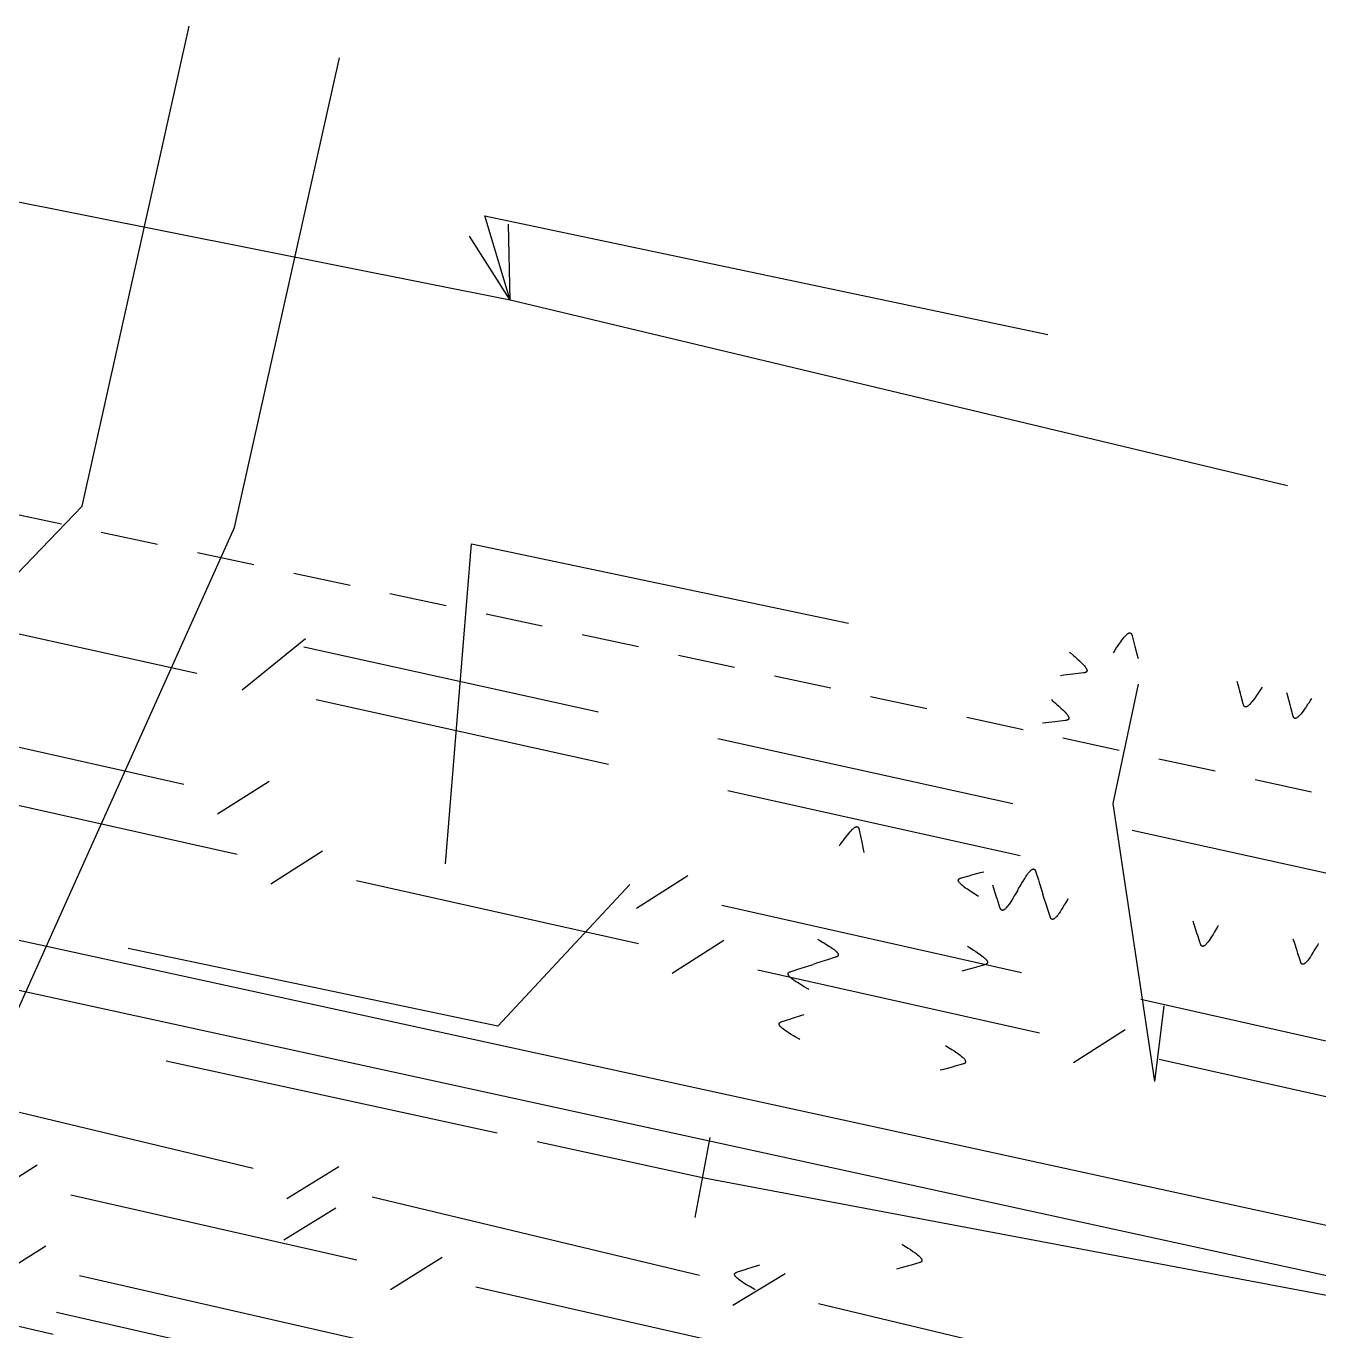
# Model space of a CAD drawing. Header units: metres. Extents: x 3206 to 3701, y 9896 to 11410.
# Drawn here: x 3438.6 to 3454.46, y 10806.02 to 10822.03 of the extents above; entities that cross this region are included whole.
import ezdxf

# ---------------------------------------------------------------- set-up
doc = ezdxf.new("R2010")
doc.units = ezdxf.units.M
for name, color, linetype in [('CURB', 7, 'Continuous'), ('ELECTR_CABLE', 7, 'Continuous'), ('ELECTR_CABLE_COMM', 7, 'Continuous'), ('SEWER', 7, 'Continuous')]:
    doc.layers.add(name, color=color, linetype=linetype)

msp = doc.modelspace()

# ---------------------------------------------------------------- linework, layer by layer
at = {"layer": 'CURB'}
for points in [[(3439.035, 10815.916), (3438.344, 10816.063)], [(3440.215, 10815.665), (3439.524, 10815.812)], [(3441.395, 10815.415), (3440.704, 10815.561)], [(3442.575, 10815.164), (3441.884, 10815.311)], [(3443.754, 10814.913), (3443.064, 10815.06)], [(3444.934, 10814.662), (3444.244, 10814.809)], [(3446.114, 10814.411), (3445.423, 10814.558)], [(3447.293, 10814.156), (3446.603, 10814.305)], [(3448.472, 10813.902), (3447.782, 10814.051)], [(3449.652, 10813.647), (3448.961, 10813.796)], [(3450.831, 10813.392), (3450.14, 10813.541)], [(3452.01, 10813.138), (3451.319, 10813.287)], [(3453.189, 10812.883), (3452.498, 10813.032)], [(3454.368, 10812.628), (3453.678, 10812.777)]]:
    msp.add_lwpolyline(points, dxfattribs=at)
at = {"layer": 'ELECTR_CABLE'}
for points in [[(3434.777, 10811.439), (3439.29, 10816.135), (3440.603, 10822.025)], [(3436.241, 10804.931), (3441.16, 10815.873), (3442.445, 10821.636)], [(3440.694, 10814.082), (3437.107, 10814.876)], [(3441.251, 10813.881), (3442.027, 10814.512)], [(3451.939, 10814.337), (3451.947, 10814.35), (3451.975, 10814.393), (3451.988, 10814.412), (3452.007, 10814.44), (3452.029, 10814.472), (3452.044, 10814.493), (3452.06, 10814.513), (3452.071, 10814.527), (3452.084, 10814.542), (3452.092, 10814.55), (3452.099, 10814.557), (3452.105, 10814.563), (3452.108, 10814.565), (3452.111, 10814.568), (3452.116, 10814.572), (3452.12, 10814.574), (3452.123, 10814.576), (3452.126, 10814.577), (3452.129, 10814.579), (3452.132, 10814.58), (3452.135, 10814.58), (3452.136, 10814.581), (3452.138, 10814.581), (3452.14, 10814.581), (3452.141, 10814.581), (3452.143, 10814.581), (3452.145, 10814.581), (3452.147, 10814.58), (3452.148, 10814.58), (3452.149, 10814.579), (3452.15, 10814.579), (3452.151, 10814.578), (3452.152, 10814.578), (3452.153, 10814.577), (3452.154, 10814.576), (3452.156, 10814.574), (3452.157, 10814.573), (3452.158, 10814.572), (3452.159, 10814.571), (3452.16, 10814.57), (3452.16, 10814.568), (3452.161, 10814.567), (3452.163, 10814.564), (3452.164, 10814.562), (3452.165, 10814.559), (3452.167, 10814.555), (3452.168, 10814.551), (3452.17, 10814.543), (3452.196, 10814.447), (3452.204, 10814.415), (3452.232, 10814.308), (3452.243, 10814.267)], [(3445.625, 10813.606), (3442.008, 10814.406)], [(3451.401, 10814.346), (3451.413, 10814.336), (3451.451, 10814.302), (3451.469, 10814.287), (3451.494, 10814.264), (3451.522, 10814.238), (3451.541, 10814.22), (3451.559, 10814.203), (3451.572, 10814.189), (3451.584, 10814.175), (3451.592, 10814.166), (3451.598, 10814.158), (3451.602, 10814.151), (3451.604, 10814.147), (3451.606, 10814.144), (3451.61, 10814.138), (3451.611, 10814.135), (3451.613, 10814.132), (3451.614, 10814.128), (3451.615, 10814.125), (3451.615, 10814.121), (3451.616, 10814.119), (3451.616, 10814.117), (3451.616, 10814.116), (3451.616, 10814.114), (3451.615, 10814.113), (3451.615, 10814.111), (3451.614, 10814.109), (3451.614, 10814.107), (3451.613, 10814.106), (3451.613, 10814.105), (3451.612, 10814.104), (3451.612, 10814.103), (3451.611, 10814.102), (3451.61, 10814.101), (3451.608, 10814.1), (3451.607, 10814.099), (3451.606, 10814.098), (3451.605, 10814.097), (3451.603, 10814.097), (3451.602, 10814.096), (3451.6, 10814.095), (3451.599, 10814.095), (3451.596, 10814.093), (3451.594, 10814.093), (3451.59, 10814.092), (3451.586, 10814.091), (3451.581, 10814.09), (3451.573, 10814.089), (3451.475, 10814.077), (3451.442, 10814.073), (3451.333, 10814.06), (3451.29, 10814.055)], [(3452.448, 10809.077), (3451.938, 10812.488), (3452.249, 10813.952)], [(3453.763, 10813.916), (3453.755, 10813.903), (3453.727, 10813.86), (3453.714, 10813.841), (3453.695, 10813.813), (3453.673, 10813.781), (3453.658, 10813.76), (3453.643, 10813.74), (3453.631, 10813.725), (3453.619, 10813.711), (3453.611, 10813.703), (3453.604, 10813.696), (3453.597, 10813.69), (3453.594, 10813.687), (3453.591, 10813.685), (3453.586, 10813.681), (3453.582, 10813.679), (3453.58, 10813.677), (3453.577, 10813.676), (3453.574, 10813.674), (3453.57, 10813.673), (3453.568, 10813.672), (3453.566, 10813.672), (3453.564, 10813.672), (3453.563, 10813.672), (3453.561, 10813.672), (3453.559, 10813.672), (3453.557, 10813.672), (3453.555, 10813.673), (3453.555, 10813.673), (3453.554, 10813.673), (3453.553, 10813.674), (3453.552, 10813.674), (3453.551, 10813.675), (3453.549, 10813.676), (3453.548, 10813.677), (3453.546, 10813.678), (3453.545, 10813.68), (3453.545, 10813.68), (3453.544, 10813.682), (3453.543, 10813.683), (3453.542, 10813.684), (3453.541, 10813.686), (3453.54, 10813.688), (3453.539, 10813.691), (3453.537, 10813.694), (3453.536, 10813.698), (3453.534, 10813.702), (3453.532, 10813.71), (3453.506, 10813.806), (3453.498, 10813.838), (3453.47, 10813.944), (3453.459, 10813.986)], [(3454.371, 10813.775), (3454.363, 10813.763), (3454.335, 10813.72), (3454.322, 10813.701), (3454.303, 10813.672), (3454.281, 10813.641), (3454.266, 10813.62), (3454.251, 10813.599), (3454.239, 10813.585), (3454.227, 10813.571), (3454.219, 10813.562), (3454.212, 10813.555), (3454.205, 10813.549), (3454.202, 10813.547), (3454.199, 10813.545), (3454.194, 10813.541), (3454.19, 10813.538), (3454.188, 10813.537), (3454.185, 10813.535), (3454.182, 10813.534), (3454.178, 10813.533), (3454.176, 10813.532), (3454.174, 10813.532), (3454.172, 10813.531), (3454.171, 10813.531), (3454.169, 10813.531), (3454.167, 10813.531), (3454.165, 10813.532), (3454.163, 10813.532), (3454.163, 10813.532), (3454.162, 10813.533), (3454.161, 10813.533), (3454.16, 10813.534), (3454.159, 10813.535), (3454.157, 10813.535), (3454.156, 10813.537), (3454.154, 10813.538), (3454.153, 10813.539), (3454.153, 10813.54), (3454.152, 10813.541), (3454.151, 10813.543), (3454.15, 10813.544), (3454.149, 10813.545), (3454.148, 10813.548), (3454.147, 10813.55), (3454.145, 10813.553), (3454.144, 10813.558), (3454.142, 10813.562), (3454.14, 10813.57), (3454.114, 10813.666), (3454.106, 10813.698), (3454.078, 10813.804), (3454.067, 10813.846)], [(3445.746, 10812.965), (3442.159, 10813.758)], [(3451.179, 10813.763), (3451.19, 10813.753), (3451.229, 10813.719), (3451.246, 10813.704), (3451.272, 10813.681), (3451.3, 10813.655), (3451.319, 10813.637), (3451.337, 10813.62), (3451.349, 10813.606), (3451.362, 10813.592), (3451.369, 10813.583), (3451.375, 10813.575), (3451.38, 10813.568), (3451.382, 10813.564), (3451.384, 10813.561), (3451.387, 10813.555), (3451.389, 10813.552), (3451.39, 10813.549), (3451.391, 10813.545), (3451.392, 10813.542), (3451.393, 10813.538), (3451.393, 10813.536), (3451.393, 10813.534), (3451.393, 10813.533), (3451.393, 10813.531), (3451.393, 10813.53), (3451.393, 10813.528), (3451.392, 10813.526), (3451.391, 10813.524), (3451.391, 10813.523), (3451.39, 10813.522), (3451.39, 10813.521), (3451.389, 10813.52), (3451.388, 10813.519), (3451.387, 10813.518), (3451.386, 10813.517), (3451.384, 10813.516), (3451.383, 10813.515), (3451.382, 10813.514), (3451.381, 10813.514), (3451.379, 10813.513), (3451.378, 10813.512), (3451.376, 10813.512), (3451.373, 10813.51), (3451.371, 10813.51), (3451.368, 10813.509), (3451.363, 10813.508), (3451.359, 10813.507), (3451.351, 10813.506), (3451.252, 10813.494), (3451.219, 10813.49), (3451.11, 10813.477), (3451.068, 10813.472)], [(3450.706, 10812.482), (3447.089, 10813.282)], [(3450.797, 10811.847), (3447.21, 10812.641)], [(3457.738, 10806.613), (3431.834, 10812.263)], [(3448.58, 10811.97), (3448.589, 10811.983), (3448.619, 10812.024), (3448.632, 10812.042), (3448.653, 10812.07), (3448.676, 10812.1), (3448.693, 10812.12), (3448.709, 10812.14), (3448.721, 10812.154), (3448.735, 10812.167), (3448.743, 10812.175), (3448.75, 10812.182), (3448.757, 10812.187), (3448.76, 10812.19), (3448.763, 10812.192), (3448.769, 10812.196), (3448.772, 10812.198), (3448.775, 10812.199), (3448.778, 10812.201), (3448.781, 10812.202), (3448.785, 10812.203), (3448.788, 10812.203), (3448.789, 10812.204), (3448.791, 10812.204), (3448.792, 10812.204), (3448.794, 10812.204), (3448.796, 10812.203), (3448.798, 10812.203), (3448.8, 10812.202), (3448.8, 10812.202), (3448.801, 10812.202), (3448.802, 10812.201), (3448.803, 10812.201), (3448.804, 10812.2), (3448.806, 10812.199), (3448.807, 10812.198), (3448.808, 10812.196), (3448.809, 10812.195), (3448.81, 10812.194), (3448.811, 10812.193), (3448.812, 10812.191), (3448.813, 10812.19), (3448.813, 10812.189), (3448.815, 10812.186), (3448.815, 10812.184), (3448.817, 10812.18), (3448.818, 10812.176), (3448.819, 10812.172), (3448.821, 10812.164), (3448.842, 10812.066), (3448.848, 10812.034), (3448.871, 10811.927), (3448.88, 10811.885)], [(3455.787, 10811.358), (3452.17, 10812.158)], [(3457.611, 10806.027), (3431.706, 10811.677)], [(3450.283, 10811.347), (3450.271, 10811.355), (3450.227, 10811.382), (3450.208, 10811.395), (3450.179, 10811.414), (3450.148, 10811.435), (3450.126, 10811.45), (3450.106, 10811.465), (3450.092, 10811.477), (3450.077, 10811.489), (3450.069, 10811.497), (3450.062, 10811.504), (3450.056, 10811.51), (3450.053, 10811.513), (3450.051, 10811.516), (3450.047, 10811.521), (3450.045, 10811.525), (3450.043, 10811.528), (3450.041, 10811.531), (3450.04, 10811.534), (3450.039, 10811.537), (3450.038, 10811.54), (3450.038, 10811.541), (3450.037, 10811.543), (3450.037, 10811.545), (3450.037, 10811.546), (3450.037, 10811.548), (3450.038, 10811.55), (3450.038, 10811.552), (3450.038, 10811.553), (3450.039, 10811.554), (3450.039, 10811.555), (3450.04, 10811.556), (3450.04, 10811.557), (3450.041, 10811.558), (3450.042, 10811.559), (3450.044, 10811.561), (3450.045, 10811.562), (3450.046, 10811.563), (3450.047, 10811.564), (3450.048, 10811.565), (3450.05, 10811.565), (3450.051, 10811.566), (3450.054, 10811.568), (3450.056, 10811.569), (3450.059, 10811.57), (3450.063, 10811.572), (3450.067, 10811.573), (3450.075, 10811.575), (3450.171, 10811.602), (3450.203, 10811.611), (3450.309, 10811.64), (3450.35, 10811.651)], [(3450.768, 10811.43), (3450.776, 10811.443), (3450.802, 10811.487), (3450.813, 10811.507), (3450.831, 10811.536), (3450.851, 10811.569), (3450.866, 10811.591), (3450.88, 10811.612), (3450.891, 10811.627), (3450.903, 10811.642), (3450.91, 10811.65), (3450.917, 10811.658), (3450.923, 10811.664), (3450.926, 10811.666), (3450.928, 10811.669), (3450.934, 10811.673), (3450.937, 10811.676), (3450.94, 10811.677), (3450.943, 10811.679), (3450.946, 10811.681), (3450.949, 10811.682), (3450.952, 10811.683), (3450.953, 10811.683), (3450.955, 10811.683), (3450.956, 10811.684), (3450.958, 10811.684), (3450.96, 10811.684), (3450.962, 10811.683), (3450.964, 10811.683), (3450.964, 10811.683), (3450.966, 10811.682), (3450.967, 10811.682), (3450.968, 10811.682), (3450.969, 10811.681), (3450.97, 10811.68), (3450.971, 10811.679), (3450.973, 10811.678), (3450.974, 10811.677), (3450.975, 10811.676), (3450.976, 10811.675), (3450.977, 10811.673), (3450.978, 10811.672), (3450.979, 10811.671), (3450.98, 10811.668), (3450.981, 10811.666), (3450.983, 10811.663), (3450.985, 10811.658), (3450.986, 10811.654), (3450.989, 10811.647), (3451.019, 10811.552), (3451.029, 10811.52), (3451.062, 10811.416), (3451.075, 10811.375)], [(3450.768, 10811.43), (3450.761, 10811.417), (3450.735, 10811.373), (3450.723, 10811.353), (3450.705, 10811.323), (3450.685, 10811.291), (3450.671, 10811.269), (3450.657, 10811.248), (3450.646, 10811.233), (3450.634, 10811.218), (3450.626, 10811.209), (3450.62, 10811.202), (3450.614, 10811.196), (3450.611, 10811.193), (3450.608, 10811.191), (3450.603, 10811.187), (3450.599, 10811.184), (3450.597, 10811.183), (3450.594, 10811.181), (3450.591, 10811.179), (3450.587, 10811.178), (3450.585, 10811.177), (3450.583, 10811.177), (3450.582, 10811.176), (3450.58, 10811.176), (3450.579, 10811.176), (3450.577, 10811.176), (3450.575, 10811.176), (3450.573, 10811.177), (3450.572, 10811.177), (3450.571, 10811.177), (3450.57, 10811.178), (3450.569, 10811.178), (3450.568, 10811.179), (3450.566, 10811.18), (3450.565, 10811.181), (3450.563, 10811.182), (3450.562, 10811.183), (3450.562, 10811.184), (3450.561, 10811.185), (3450.559, 10811.187), (3450.559, 10811.188), (3450.558, 10811.189), (3450.556, 10811.192), (3450.555, 10811.194), (3450.554, 10811.197), (3450.552, 10811.201), (3450.55, 10811.205), (3450.548, 10811.213), (3450.517, 10811.308), (3450.507, 10811.339), (3450.474, 10811.444), (3450.461, 10811.485)], [(3451.382, 10811.32), (3451.375, 10811.307), (3451.349, 10811.262), (3451.337, 10811.243), (3451.319, 10811.213), (3451.299, 10811.181), (3451.285, 10811.159), (3451.271, 10811.138), (3451.26, 10811.123), (3451.248, 10811.108), (3451.241, 10811.099), (3451.234, 10811.092), (3451.228, 10811.086), (3451.225, 10811.083), (3451.222, 10811.081), (3451.217, 10811.076), (3451.214, 10811.074), (3451.211, 10811.072), (3451.208, 10811.071), (3451.205, 10811.069), (3451.201, 10811.068), (3451.199, 10811.067), (3451.197, 10811.066), (3451.196, 10811.066), (3451.194, 10811.066), (3451.193, 10811.066), (3451.191, 10811.066), (3451.189, 10811.066), (3451.187, 10811.067), (3451.186, 10811.067), (3451.185, 10811.067), (3451.184, 10811.068), (3451.183, 10811.068), (3451.182, 10811.069), (3451.181, 10811.069), (3451.179, 10811.07), (3451.178, 10811.072), (3451.177, 10811.073), (3451.176, 10811.074), (3451.175, 10811.075), (3451.174, 10811.076), (3451.173, 10811.078), (3451.172, 10811.079), (3451.17, 10811.082), (3451.169, 10811.084), (3451.168, 10811.087), (3451.166, 10811.091), (3451.165, 10811.095), (3451.162, 10811.103), (3451.131, 10811.198), (3451.121, 10811.229), (3451.088, 10811.334), (3451.075, 10811.375)], [(3453.225, 10810.989), (3453.217, 10810.976), (3453.191, 10810.932), (3453.18, 10810.912), (3453.162, 10810.882), (3453.142, 10810.85), (3453.128, 10810.828), (3453.113, 10810.807), (3453.102, 10810.792), (3453.091, 10810.777), (3453.083, 10810.768), (3453.076, 10810.761), (3453.07, 10810.755), (3453.068, 10810.752), (3453.065, 10810.75), (3453.06, 10810.746), (3453.056, 10810.743), (3453.053, 10810.742), (3453.05, 10810.74), (3453.048, 10810.738), (3453.044, 10810.737), (3453.042, 10810.736), (3453.04, 10810.736), (3453.038, 10810.735), (3453.037, 10810.735), (3453.035, 10810.735), (3453.033, 10810.735), (3453.031, 10810.735), (3453.029, 10810.736), (3453.029, 10810.736), (3453.028, 10810.736), (3453.027, 10810.737), (3453.026, 10810.737), (3453.024, 10810.738), (3453.023, 10810.739), (3453.022, 10810.74), (3453.02, 10810.741), (3453.019, 10810.742), (3453.018, 10810.743), (3453.017, 10810.744), (3453.016, 10810.746), (3453.015, 10810.747), (3453.015, 10810.748), (3453.013, 10810.751), (3453.012, 10810.753), (3453.01, 10810.756), (3453.009, 10810.76), (3453.007, 10810.764), (3453.005, 10810.772), (3452.974, 10810.867), (3452.964, 10810.898), (3452.931, 10811.003), (3452.918, 10811.044)], [(3448.311, 10810.821), (3448.324, 10810.813), (3448.369, 10810.788), (3448.388, 10810.776), (3448.418, 10810.758), (3448.45, 10810.738), (3448.472, 10810.724), (3448.493, 10810.71), (3448.508, 10810.699), (3448.523, 10810.687), (3448.532, 10810.68), (3448.539, 10810.673), (3448.546, 10810.667), (3448.548, 10810.664), (3448.551, 10810.661), (3448.555, 10810.656), (3448.557, 10810.653), (3448.559, 10810.65), (3448.561, 10810.647), (3448.562, 10810.644), (3448.564, 10810.641), (3448.564, 10810.638), (3448.565, 10810.637), (3448.565, 10810.635), (3448.565, 10810.633), (3448.565, 10810.632), (3448.565, 10810.63), (3448.565, 10810.628), (3448.565, 10810.626), (3448.565, 10810.625), (3448.564, 10810.624), (3448.564, 10810.623), (3448.563, 10810.622), (3448.563, 10810.621), (3448.562, 10810.62), (3448.561, 10810.618), (3448.559, 10810.617), (3448.558, 10810.616), (3448.558, 10810.615), (3448.556, 10810.614), (3448.555, 10810.613), (3448.554, 10810.612), (3448.553, 10810.611), (3448.55, 10810.61), (3448.548, 10810.608), (3448.544, 10810.607), (3448.54, 10810.605), (3448.536, 10810.604), (3448.528, 10810.601), (3448.434, 10810.57), (3448.402, 10810.56), (3448.298, 10810.527), (3448.257, 10810.514)], [(3454.453, 10810.768), (3454.446, 10810.755), (3454.42, 10810.711), (3454.408, 10810.691), (3454.39, 10810.662), (3454.37, 10810.629), (3454.356, 10810.608), (3454.342, 10810.587), (3454.331, 10810.572), (3454.319, 10810.557), (3454.311, 10810.548), (3454.305, 10810.541), (3454.299, 10810.534), (3454.296, 10810.532), (3454.293, 10810.529), (3454.288, 10810.525), (3454.285, 10810.523), (3454.282, 10810.521), (3454.279, 10810.519), (3454.276, 10810.518), (3454.272, 10810.516), (3454.27, 10810.516), (3454.268, 10810.515), (3454.267, 10810.515), (3454.265, 10810.515), (3454.264, 10810.515), (3454.262, 10810.515), (3454.26, 10810.515), (3454.258, 10810.515), (3454.257, 10810.515), (3454.256, 10810.516), (3454.255, 10810.516), (3454.254, 10810.517), (3454.253, 10810.517), (3454.252, 10810.518), (3454.25, 10810.519), (3454.249, 10810.521), (3454.247, 10810.522), (3454.247, 10810.522), (3454.246, 10810.524), (3454.245, 10810.525), (3454.244, 10810.526), (3454.243, 10810.527), (3454.241, 10810.53), (3454.24, 10810.532), (3454.239, 10810.536), (3454.237, 10810.54), (3454.235, 10810.544), (3454.233, 10810.552), (3454.202, 10810.646), (3454.192, 10810.678), (3454.159, 10810.783), (3454.146, 10810.824)], [(3450.149, 10810.737), (3450.162, 10810.729), (3450.205, 10810.701), (3450.224, 10810.689), (3450.253, 10810.67), (3450.285, 10810.649), (3450.306, 10810.634), (3450.327, 10810.619), (3450.341, 10810.607), (3450.355, 10810.595), (3450.364, 10810.587), (3450.371, 10810.58), (3450.377, 10810.573), (3450.379, 10810.571), (3450.382, 10810.568), (3450.386, 10810.562), (3450.388, 10810.559), (3450.39, 10810.556), (3450.391, 10810.553), (3450.393, 10810.55), (3450.394, 10810.547), (3450.395, 10810.544), (3450.395, 10810.543), (3450.395, 10810.541), (3450.395, 10810.539), (3450.395, 10810.538), (3450.395, 10810.536), (3450.395, 10810.534), (3450.395, 10810.532), (3450.394, 10810.531), (3450.394, 10810.53), (3450.393, 10810.529), (3450.393, 10810.528), (3450.392, 10810.527), (3450.391, 10810.526), (3450.39, 10810.525), (3450.389, 10810.523), (3450.388, 10810.522), (3450.387, 10810.521), (3450.386, 10810.52), (3450.384, 10810.519), (3450.383, 10810.518), (3450.382, 10810.518), (3450.379, 10810.516), (3450.377, 10810.515), (3450.374, 10810.514), (3450.369, 10810.512), (3450.365, 10810.511), (3450.357, 10810.509), (3450.261, 10810.481), (3450.23, 10810.473), (3450.124, 10810.444), (3450.082, 10810.432)], [(3448.202, 10810.207), (3448.189, 10810.214), (3448.145, 10810.24), (3448.125, 10810.252), (3448.095, 10810.27), (3448.063, 10810.29), (3448.041, 10810.304), (3448.02, 10810.318), (3448.005, 10810.329), (3447.99, 10810.341), (3447.981, 10810.348), (3447.974, 10810.355), (3447.968, 10810.361), (3447.965, 10810.364), (3447.963, 10810.367), (3447.959, 10810.372), (3447.956, 10810.375), (3447.954, 10810.378), (3447.953, 10810.381), (3447.951, 10810.384), (3447.95, 10810.387), (3447.949, 10810.39), (3447.949, 10810.391), (3447.948, 10810.393), (3447.948, 10810.395), (3447.948, 10810.396), (3447.948, 10810.398), (3447.948, 10810.4), (3447.949, 10810.402), (3447.949, 10810.403), (3447.949, 10810.404), (3447.95, 10810.405), (3447.95, 10810.406), (3447.951, 10810.407), (3447.952, 10810.408), (3447.953, 10810.409), (3447.954, 10810.411), (3447.955, 10810.412), (3447.956, 10810.413), (3447.957, 10810.414), (3447.958, 10810.415), (3447.96, 10810.416), (3447.961, 10810.417), (3447.964, 10810.418), (3447.966, 10810.42), (3447.969, 10810.421), (3447.973, 10810.423), (3447.977, 10810.424), (3447.985, 10810.427), (3448.08, 10810.458), (3448.111, 10810.468), (3448.216, 10810.501), (3448.257, 10810.514)], [(3452.448, 10809.077), (3452.562, 10810.004)], [(3448.093, 10809.592), (3448.08, 10809.6), (3448.036, 10809.626), (3448.016, 10809.637), (3447.986, 10809.655), (3447.954, 10809.675), (3447.932, 10809.689), (3447.911, 10809.704), (3447.896, 10809.715), (3447.881, 10809.726), (3447.872, 10809.734), (3447.865, 10809.741), (3447.859, 10809.747), (3447.856, 10809.749), (3447.854, 10809.752), (3447.849, 10809.757), (3447.847, 10809.761), (3447.845, 10809.763), (3447.844, 10809.766), (3447.842, 10809.769), (3447.841, 10809.773), (3447.84, 10809.775), (3447.839, 10809.777), (3447.839, 10809.779), (3447.839, 10809.78), (3447.839, 10809.782), (3447.839, 10809.784), (3447.839, 10809.785), (3447.839, 10809.787), (3447.84, 10809.788), (3447.84, 10809.789), (3447.84, 10809.79), (3447.841, 10809.791), (3447.842, 10809.792), (3447.842, 10809.794), (3447.843, 10809.795), (3447.845, 10809.797), (3447.846, 10809.798), (3447.847, 10809.799), (3447.848, 10809.8), (3447.849, 10809.801), (3447.85, 10809.802), (3447.852, 10809.802), (3447.854, 10809.804), (3447.857, 10809.805), (3447.86, 10809.807), (3447.864, 10809.808), (3447.868, 10809.81), (3447.876, 10809.812), (3447.97, 10809.843), (3448.002, 10809.853), (3448.107, 10809.887), (3448.147, 10809.9)], [(3449.881, 10809.518), (3449.894, 10809.51), (3449.937, 10809.483), (3449.956, 10809.47), (3449.985, 10809.451), (3450.017, 10809.43), (3450.038, 10809.415), (3450.058, 10809.4), (3450.073, 10809.388), (3450.087, 10809.376), (3450.096, 10809.368), (3450.103, 10809.361), (3450.109, 10809.355), (3450.111, 10809.352), (3450.114, 10809.349), (3450.118, 10809.344), (3450.12, 10809.34), (3450.122, 10809.337), (3450.123, 10809.334), (3450.125, 10809.331), (3450.126, 10809.328), (3450.127, 10809.325), (3450.127, 10809.324), (3450.127, 10809.322), (3450.127, 10809.32), (3450.127, 10809.319), (3450.127, 10809.317), (3450.127, 10809.315), (3450.126, 10809.313), (3450.126, 10809.312), (3450.126, 10809.311), (3450.125, 10809.31), (3450.125, 10809.309), (3450.124, 10809.308), (3450.123, 10809.307), (3450.122, 10809.306), (3450.121, 10809.304), (3450.12, 10809.303), (3450.119, 10809.302), (3450.118, 10809.301), (3450.116, 10809.3), (3450.115, 10809.299), (3450.114, 10809.299), (3450.111, 10809.297), (3450.109, 10809.296), (3450.105, 10809.295), (3450.101, 10809.293), (3450.097, 10809.292), (3450.089, 10809.29), (3449.993, 10809.263), (3449.961, 10809.254), (3449.855, 10809.225), (3449.814, 10809.214)], [(3440.321, 10809.332), (3444.381, 10808.448)], [(3446.807, 10807.409), (3446.993, 10808.391)], [(3444.87, 10808.342), (3446.9, 10807.9)], [(3446.9, 10807.9), (3457.5, 10805.9)], [(3449.345, 10807.081), (3449.357, 10807.072), (3449.401, 10807.045), (3449.42, 10807.032), (3449.449, 10807.014), (3449.48, 10806.992), (3449.502, 10806.977), (3449.522, 10806.962), (3449.536, 10806.951), (3449.551, 10806.938), (3449.559, 10806.93), (3449.567, 10806.923), (3449.572, 10806.917), (3449.575, 10806.914), (3449.577, 10806.911), (3449.581, 10806.906), (3449.583, 10806.902), (3449.585, 10806.9), (3449.587, 10806.897), (3449.588, 10806.894), (3449.589, 10806.89), (3449.59, 10806.888), (3449.59, 10806.886), (3449.591, 10806.884), (3449.591, 10806.883), (3449.591, 10806.881), (3449.591, 10806.879), (3449.59, 10806.877), (3449.59, 10806.876), (3449.59, 10806.875), (3449.589, 10806.874), (3449.589, 10806.873), (3449.588, 10806.872), (3449.588, 10806.871), (3449.587, 10806.869), (3449.586, 10806.868), (3449.584, 10806.866), (3449.583, 10806.865), (3449.582, 10806.865), (3449.581, 10806.864), (3449.58, 10806.863), (3449.578, 10806.862), (3449.577, 10806.861), (3449.574, 10806.859), (3449.572, 10806.859), (3449.569, 10806.857), (3449.565, 10806.856), (3449.561, 10806.854), (3449.553, 10806.852), (3449.457, 10806.825), (3449.425, 10806.816), (3449.319, 10806.787), (3449.278, 10806.776)], [(3438.934, 10805.973), (3435.042, 10806.876)], [(3447.547, 10806.521), (3447.534, 10806.528), (3447.49, 10806.554), (3447.47, 10806.566), (3447.44, 10806.583), (3447.408, 10806.603), (3447.386, 10806.618), (3447.365, 10806.632), (3447.35, 10806.643), (3447.335, 10806.655), (3447.326, 10806.662), (3447.319, 10806.669), (3447.313, 10806.675), (3447.31, 10806.678), (3447.308, 10806.68), (3447.303, 10806.685), (3447.301, 10806.689), (3447.299, 10806.692), (3447.298, 10806.695), (3447.296, 10806.698), (3447.295, 10806.701), (3447.294, 10806.704), (3447.293, 10806.705), (3447.293, 10806.707), (3447.293, 10806.708), (3447.293, 10806.71), (3447.293, 10806.712), (3447.293, 10806.714), (3447.293, 10806.716), (3447.294, 10806.716), (3447.294, 10806.717), (3447.294, 10806.718), (3447.295, 10806.719), (3447.296, 10806.721), (3447.296, 10806.722), (3447.297, 10806.723), (3447.299, 10806.725), (3447.3, 10806.726), (3447.301, 10806.727), (3447.302, 10806.728), (3447.303, 10806.729), (3447.304, 10806.73), (3447.306, 10806.731), (3447.309, 10806.732), (3447.311, 10806.733), (3447.314, 10806.735), (3447.318, 10806.737), (3447.322, 10806.738), (3447.33, 10806.741), (3447.424, 10806.772), (3447.456, 10806.781), (3447.561, 10806.815), (3447.602, 10806.828)]]:
    msp.add_lwpolyline(points, dxfattribs=at)
at = {"layer": 'ELECTR_CABLE_COMM'}
for points in [[(3443.745, 10811.747), (3444.066, 10815.672), (3448.689, 10814.7)], [(3436.86, 10813.549), (3440.535, 10812.724)], [(3440.95, 10812.359), (3441.583, 10812.76)], [(3437.73, 10812.637), (3441.189, 10811.867)], [(3441.604, 10811.503), (3442.237, 10811.905)], [(3446.088, 10811.205), (3446.721, 10811.606)], [(3446.008, 10811.495), (3444.388, 10809.757), (3439.855, 10810.71)], [(3442.653, 10811.541), (3446.112, 10810.771)], [(3447.136, 10811.241), (3450.811, 10810.416)], [(3446.527, 10810.407), (3447.16, 10810.809)], [(3447.576, 10810.445), (3451.034, 10809.675)], [(3452.274, 10810.087), (3455.949, 10809.262)], [(3451.45, 10809.311), (3452.083, 10809.714)], [(3452.499, 10809.349), (3455.957, 10808.579)], [(3437.372, 10808.973), (3441.388, 10808.012)], [(3438.103, 10807.655), (3438.737, 10808.054)], [(3441.798, 10807.641), (3442.437, 10808.033)], [(3439.151, 10807.688), (3442.657, 10806.89)], [(3442.847, 10807.662), (3446.863, 10806.701)], [(3441.762, 10807.135), (3442.401, 10807.527)], [(3438.208, 10806.663), (3438.842, 10807.062)], [(3443.071, 10806.524), (3443.706, 10806.923)], [(3439.256, 10806.696), (3442.712, 10805.907)], [(3447.273, 10806.331), (3447.912, 10806.723)], [(3444.12, 10806.557), (3447.626, 10805.759)], [(3448.322, 10806.352), (3452.338, 10805.391)], [(3438.975, 10806.247), (3442.453, 10805.453)]]:
    msp.add_lwpolyline(points, dxfattribs=at)
at = {"layer": 'SEWER'}
for points in [[(3444.54, 10818.661), (3428.833, 10821.791)], [(3444.54, 10818.661), (3444.227, 10819.696), (3451.136, 10818.243)], [(3444.54, 10818.661), (3444.519, 10819.595)], [(3444.54, 10818.661), (3444.04, 10819.45)], [(3454.077, 10816.386), (3444.54, 10818.661)]]:
    msp.add_lwpolyline(points, dxfattribs=at)

doc.saveas('drawing.dxf')
